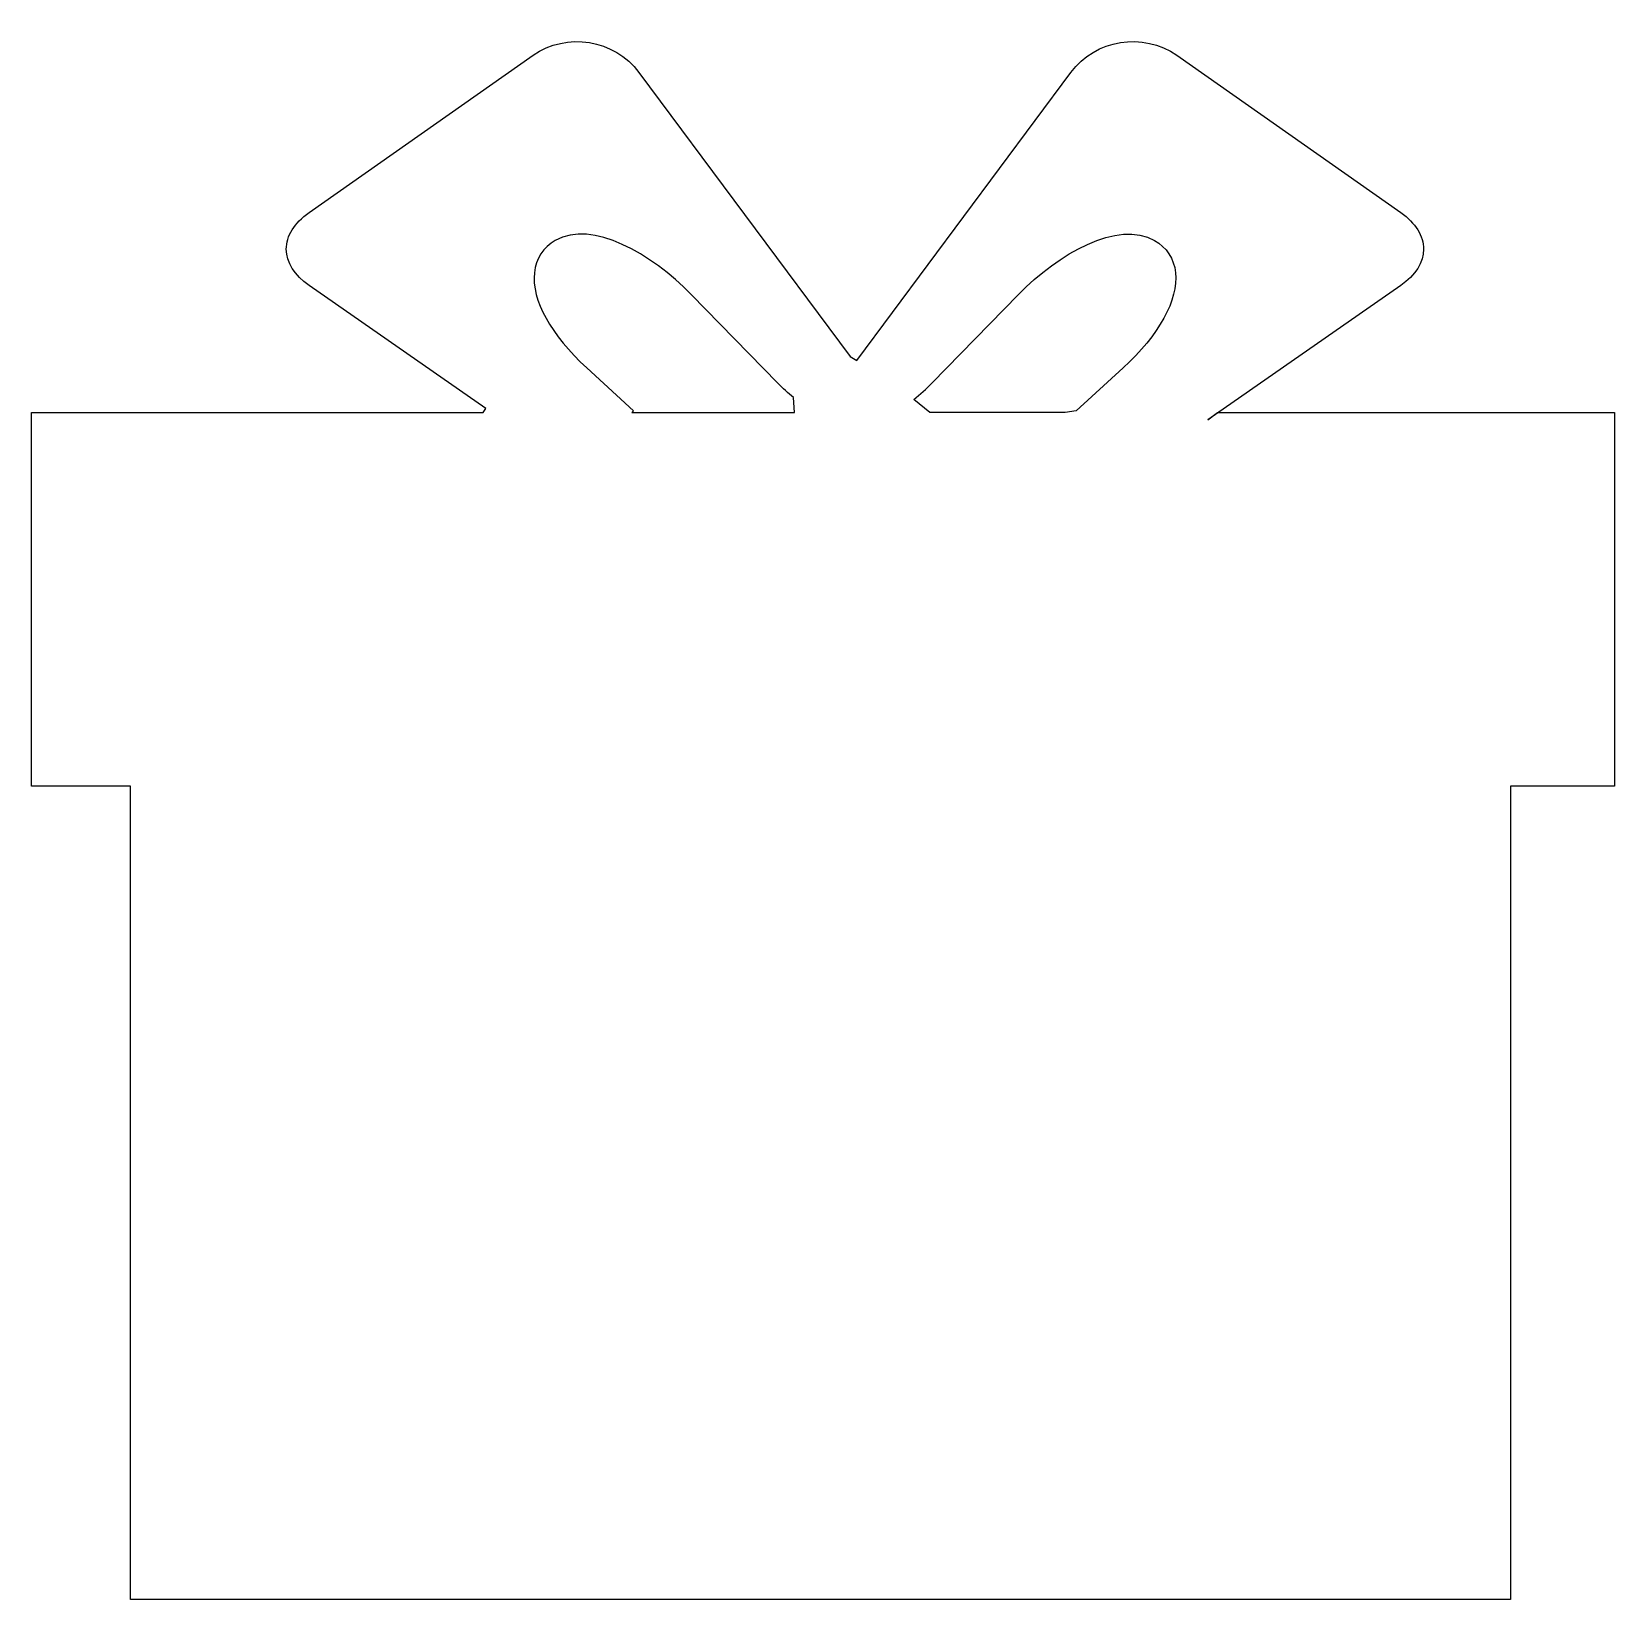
# Model space of a CAD drawing. Header units: centimetres. Extents: x -10.5 to 10.5, y -10.3 to 10.4.
import ezdxf

# ---------------------------------------------------------------- set-up
doc = ezdxf.new("R2010")
doc.units = ezdxf.units.CM
doc.header["$MEASUREMENT"] = 0
doc.layers.add('Camada 1', color=7, linetype='Continuous')

msp = doc.modelspace()

# ---------------------------------------------------------------- linework, layer by layer
at = {"layer": 'Camada 1'}
msp.add_open_spline([(-4.50171, 5.40303), (-4.50171, 5.40303), (-10.47854, 5.40303), (-10.47854, 5.40303), (-10.47854, 5.40303), (-10.47854, 5.40303), (-10.47854, 0.45545), (-10.47854, 0.45545), (-10.47854, 0.45545), (-10.47854, 0.45545), (-9.16894, 0.45545), (-9.16894, 0.45545), (-9.16894, 0.45545), (-9.16894, 0.45545), (-9.16873, 0.41301), (-9.16873, 0.41301), (-9.16873, 0.41301), (-9.16873, 0.41301), (-9.16873, -10.31442), (-9.16873, -10.31442), (-9.16873, -10.31442), (-9.16873, -10.31442), (9.10351, -10.31441), (9.10351, -10.31441), (9.10351, -10.31441), (9.10351, -10.31441), (9.10351, -9.65951), (9.10351, -9.65951), (9.10351, -9.65951), (9.10351, -9.65951), (9.10351, -9.65951), (9.10351, -9.65951), (9.10351, -9.65951), (9.10351, -9.65951), (9.10351, -9.65951), (9.10351, -9.65951), (9.10351, -9.65951), (9.10351, -9.65951), (9.10351, 0.36804), (9.10351, 0.36804), (9.10351, 0.36804), (9.10351, 0.36804), (9.10306, 0.45546), (9.10306, 0.45546), (9.10306, 0.45546), (9.10306, 0.45546), (10.47852, 0.45545), (10.47852, 0.45545), (10.47852, 0.45545), (10.47852, 0.45545), (10.47852, 1.11035), (10.47852, 1.11035), (10.47852, 1.11035), (10.47852, 1.11035), (10.47852, 1.11035), (10.47852, 1.11035), (10.47852, 1.11035), (10.47852, 1.11035), (10.47852, 1.11035), (10.47852, 1.11035), (10.47852, 1.11035), (10.47852, 1.11035), (10.47852, 5.40303), (10.47852, 5.40303), (10.47852, 5.40303), (10.47852, 5.40303), (10.47852, 5.40303), (10.47852, 5.40303), (10.47852, 5.40303), (10.47852, 5.40303), (5.2231, 5.40303), (5.2231, 5.40303), (5.2231, 5.40303), (5.2231, 5.40303), (5.09435, 5.30582), (5.09435, 5.30582), (5.09435, 5.30582), (5.09435, 5.30582), (7.64914, 7.08422), (7.64914, 7.08422), (7.64914, 7.08422), (7.84528, 7.21982), (7.95272, 7.39122), (7.95272, 7.56515), (7.95272, 7.56515), (7.95357, 7.74038), (7.84615, 7.91178), (7.65086, 8.04865), (7.65086, 8.04865), (7.65086, 8.04865), (4.68592, 10.1323), (4.68592, 10.1323), (4.68592, 10.1323), (4.68592, 10.1323), (4.68592, 10.1323), (4.68592, 10.1323), (4.68592, 10.1323), (4.23653, 10.44567), (3.60891, 10.34463), (3.28231, 9.9059), (3.28231, 9.9059), (3.28231, 9.9059), (0.44652, 6.09118), (0.44652, 6.09118), (0.44652, 6.09118), (0.44652, 6.09118), (0.35847, 6.14468), (0.35847, 6.14468), (0.35847, 6.14468), (0.35847, 6.14468), (-2.43765, 9.90589), (-2.43765, 9.90589), (-2.43765, 9.90589), (-2.76253, 10.34462), (-3.39184, 10.44567), (-3.83954, 10.13229), (-3.83954, 10.13229), (-3.83954, 10.13229), (-3.83954, 10.13229), (-3.83954, 10.13229), (-3.83954, 10.13229), (-3.83954, 10.13229), (-6.80451, 8.04862), (-6.80451, 8.04862), (-6.80451, 8.04862), (-7.0002, 7.91175), (-7.10767, 7.74035), (-7.10637, 7.56512), (-7.10637, 7.56512), (-7.10637, 7.39116), (-6.99892, 7.21976), (-6.80321, 7.08419), (-6.80321, 7.08419), (-6.80321, 7.08419), (-4.46543, 5.45653), (-4.46543, 5.45653), (-4.46543, 5.45653), (-4.46543, 5.45653), (-4.50171, 5.40303), (-4.50171, 5.40303)], degree=3, knots=[0, 0, 0, 0, 0.02777778, 0.02777778, 0.02777778, 0.02777778, 0.05555556, 0.05555556, 0.05555556, 0.05555556, 0.08333333, 0.08333333, 0.08333333, 0.08333333, 0.11111111, 0.11111111, 0.11111111, 0.11111111, 0.13888889, 0.13888889, 0.13888889, 0.13888889, 0.16666667, 0.16666667, 0.16666667, 0.16666667, 0.19444444, 0.19444444, 0.19444444, 0.19444444, 0.22222222, 0.22222222, 0.22222222, 0.22222222, 0.25, 0.25, 0.25, 0.25, 0.27777778, 0.27777778, 0.27777778, 0.27777778, 0.30555556, 0.30555556, 0.30555556, 0.30555556, 0.33333333, 0.33333333, 0.33333333, 0.33333333, 0.36111111, 0.36111111, 0.36111111, 0.36111111, 0.38888889, 0.38888889, 0.38888889, 0.38888889, 0.41666667, 0.41666667, 0.41666667, 0.41666667, 0.44444444, 0.44444444, 0.44444444, 0.44444444, 0.47222222, 0.47222222, 0.47222222, 0.47222222, 0.5, 0.5, 0.5, 0.5, 0.52777778, 0.52777778, 0.52777778, 0.52777778, 0.55555556, 0.55555556, 0.55555556, 0.55555556, 0.58333333, 0.58333333, 0.58333333, 0.58333333, 0.61111111, 0.61111111, 0.61111111, 0.61111111, 0.63888889, 0.63888889, 0.63888889, 0.63888889, 0.66666667, 0.66666667, 0.66666667, 0.66666667, 0.69444444, 0.69444444, 0.69444444, 0.69444444, 0.72222222, 0.72222222, 0.72222222, 0.72222222, 0.75, 0.75, 0.75, 0.75, 0.77777778, 0.77777778, 0.77777778, 0.77777778, 0.80555556, 0.80555556, 0.80555556, 0.80555556, 0.83333333, 0.83333333, 0.83333333, 0.83333333, 0.86111111, 0.86111111, 0.86111111, 0.86111111, 0.88888889, 0.88888889, 0.88888889, 0.88888889, 0.91666667, 0.91666667, 0.91666667, 0.91666667, 0.94444444, 0.94444444, 0.94444444, 0.94444444, 1, 1, 1, 1], dxfattribs=at)
at = {"layer": 'Camada 1', "color": 7}
for points in [[(-2.50885, 5.42457), (-2.50885, 5.42457), (-3.1271, 5.99184), (-3.1271, 5.99184), (-3.1271, 5.99184), (-3.60166, 6.42674), (-3.86259, 6.89746), (-3.82163, 7.25303), (-3.82163, 7.25303), (-3.80118, 7.43977), (-3.70267, 7.59072), (-3.54535, 7.68025), (-3.54535, 7.68025), (-3.05928, 7.95909), (-2.26881, 7.50245), (-1.74438, 6.96651), (-1.74438, 6.96651), (-1.74438, 6.96651), (-0.59831, 5.79102), (-0.59831, 5.79102), (-0.59831, 5.79102), (-0.53243, 5.72345), (-0.4621, 5.65971), (-0.38918, 5.60065), (-0.38918, 5.60065), (-0.38918, 5.60065), (-0.37915, 5.40303), (-0.37915, 5.40303), (-0.37915, 5.40303), (-0.37915, 5.40303), (-2.52999, 5.40303), (-2.52999, 5.40303), (-2.52999, 5.40303), (-2.52999, 5.40303), (-2.50885, 5.42457), (-2.50885, 5.42457)], [(1.41395, 5.40303), (1.41395, 5.40303), (3.20639, 5.40303), (3.20639, 5.40303), (3.20639, 5.40303), (3.20639, 5.40303), (3.3539, 5.42414), (3.3539, 5.42414), (3.3539, 5.42414), (3.3539, 5.42414), (3.973, 5.99186), (3.973, 5.99186), (3.973, 5.99186), (4.44795, 6.42676), (4.70719, 6.89748), (4.66798, 7.25305), (4.66798, 7.25305), (4.64753, 7.43979), (4.5486, 7.59074), (4.38998, 7.68027), (4.38998, 7.68027), (3.90391, 7.95911), (3.11344, 7.50247), (2.59071, 6.96653), (2.59071, 6.96653), (2.59071, 6.96653), (1.44292, 5.79104), (1.44292, 5.79104), (1.44292, 5.79104), (1.36743, 5.71365), (1.28645, 5.64139), (1.20244, 5.57509), (1.20244, 5.57509), (1.20244, 5.57509), (1.41395, 5.40303), (1.41395, 5.40303)]]:
    msp.add_open_spline(points, degree=3, knots=[0, 0, 0, 0, 0.1, 0.1, 0.1, 0.1, 0.2, 0.2, 0.2, 0.2, 0.3, 0.3, 0.3, 0.3, 0.4, 0.4, 0.4, 0.4, 0.5, 0.5, 0.5, 0.5, 0.6, 0.6, 0.6, 0.6, 0.7, 0.7, 0.7, 0.7, 0.8, 0.8, 0.8, 0.8, 1, 1, 1, 1], dxfattribs=at)

doc.saveas('drawing.dxf')
